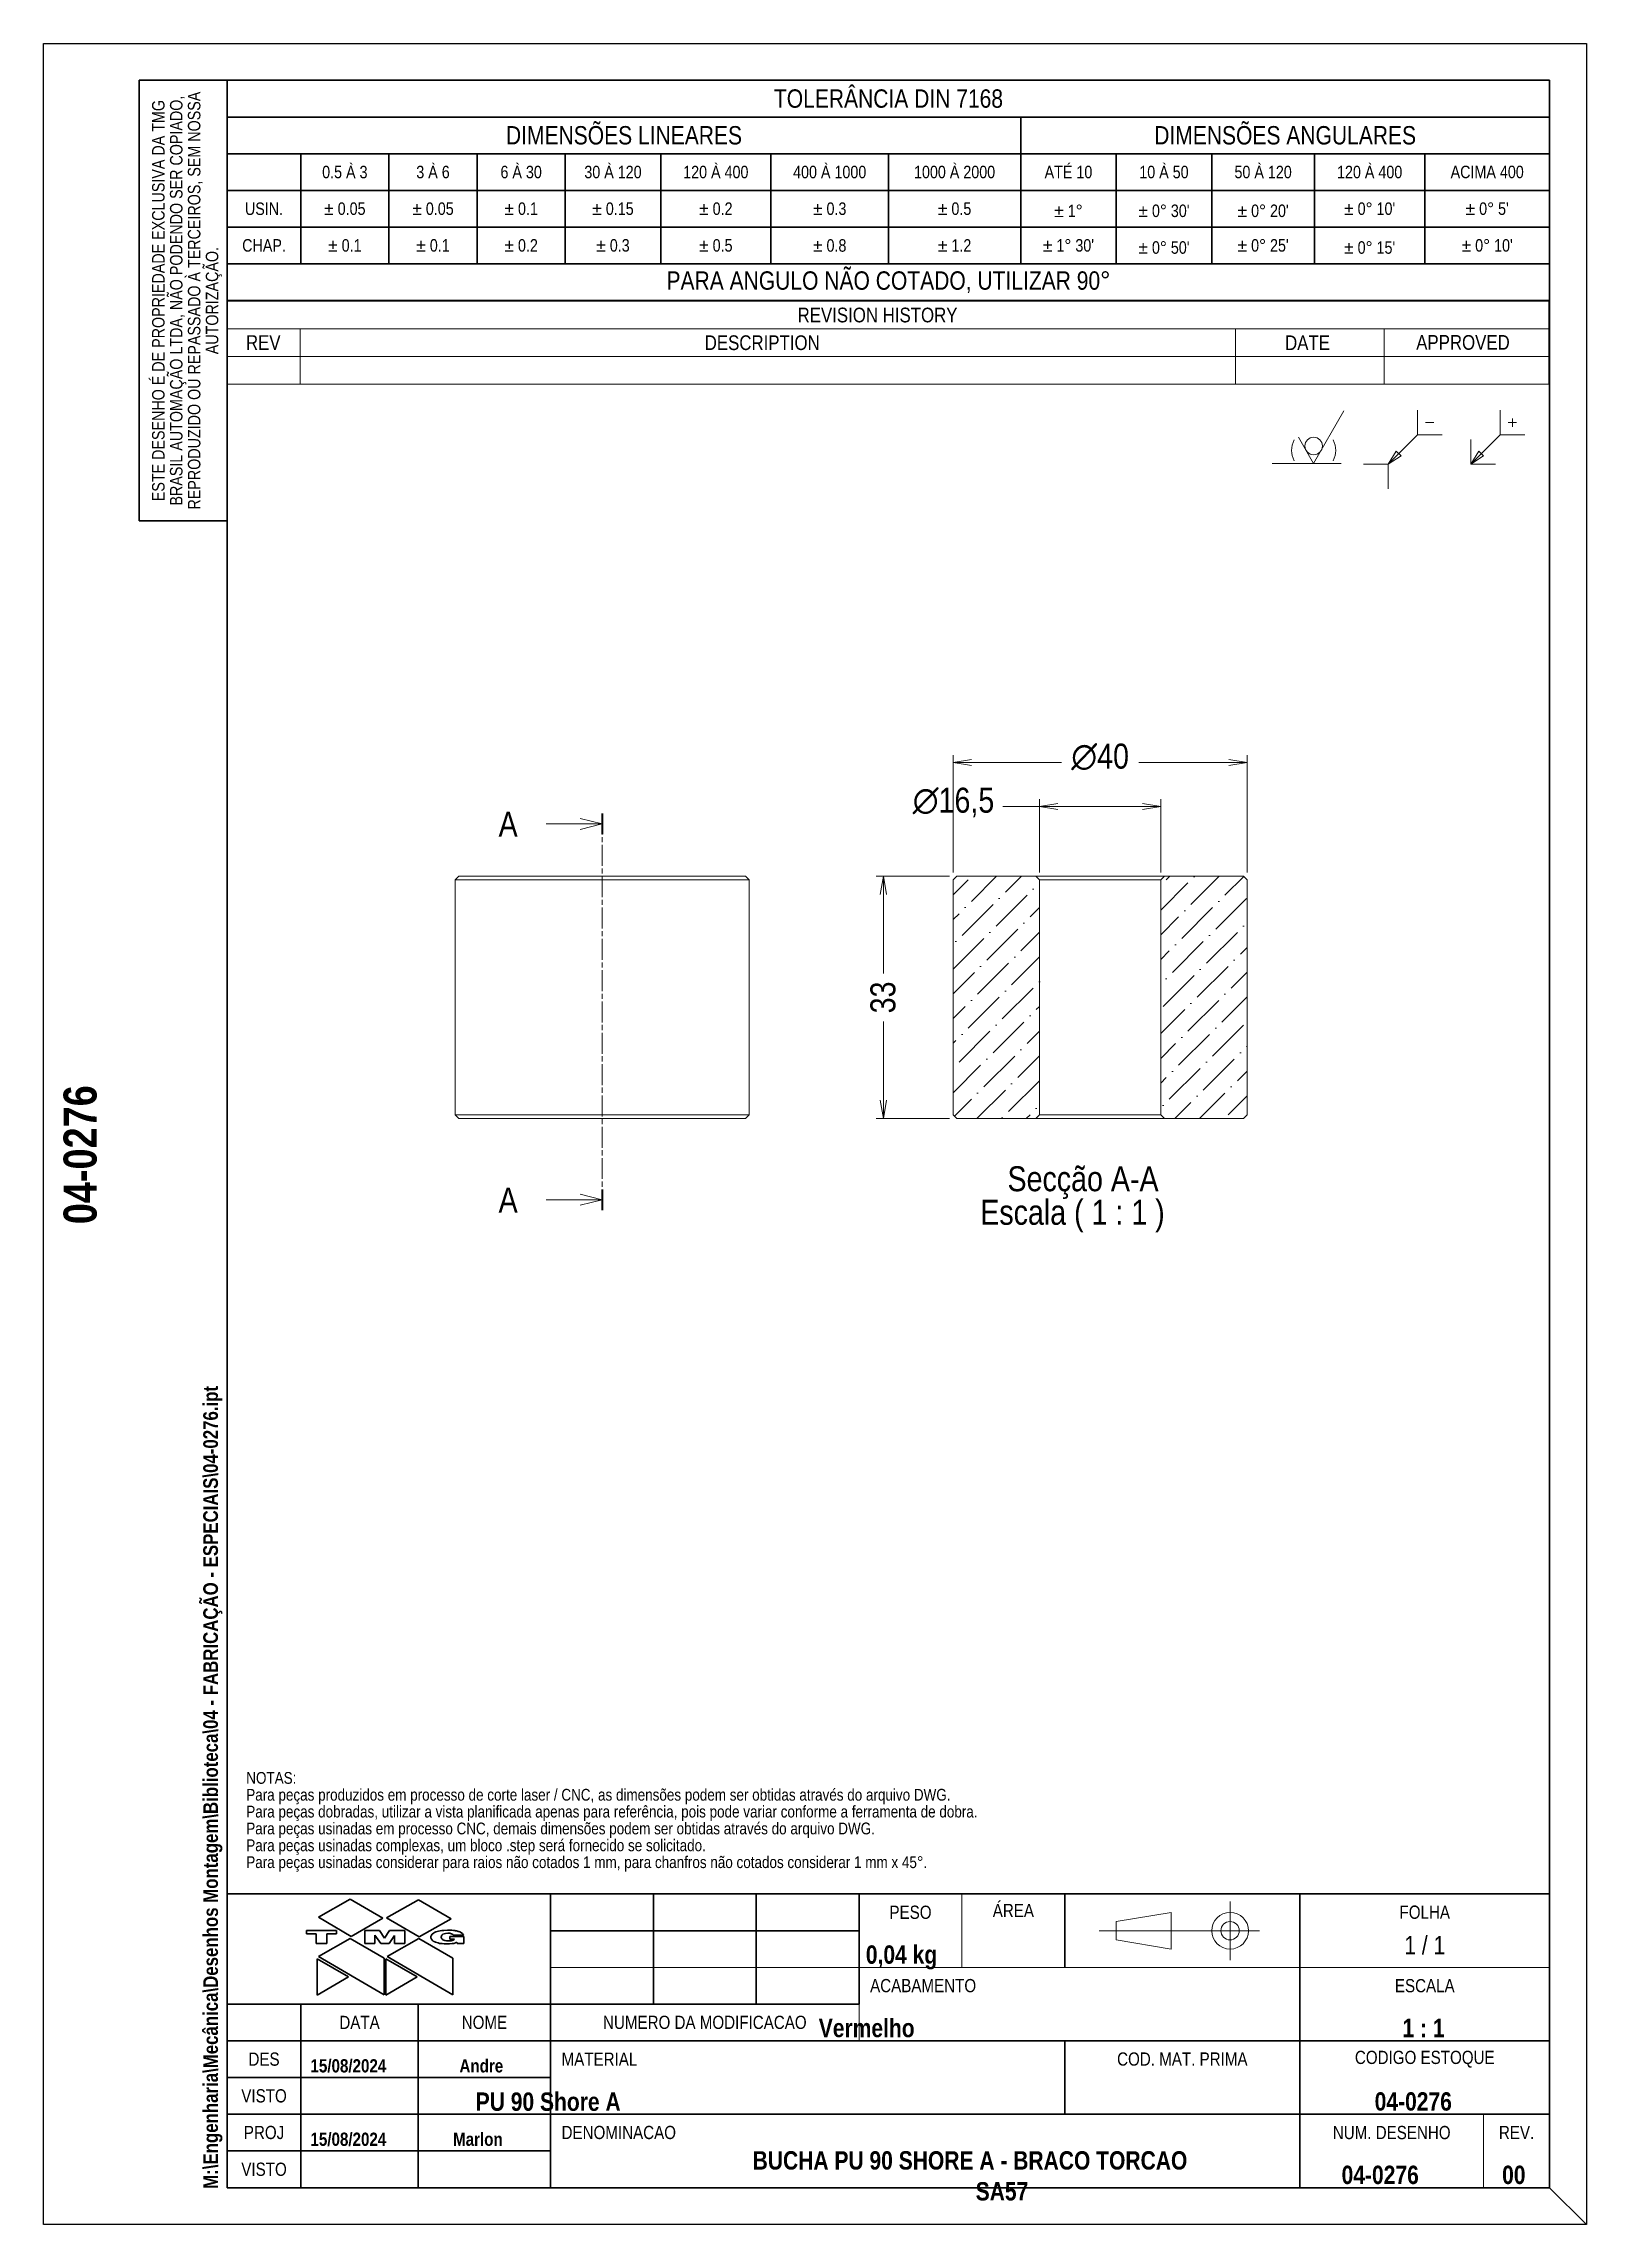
# Model space of a CAD drawing. Header units: millimetres. Extents: x 0 to 210, y 0 to 297.
import ezdxf
from ezdxf.enums import TextEntityAlignment as Align

# ---------------------------------------------------------------- set-up
doc = ezdxf.new("R2010")
doc.units = ezdxf.units.MM
doc.linetypes.add('CHAIN', pattern=[0.3543, 0.2362, -0.0295, 0.0591, -0.0295])
doc.layers.get('0').update_dxf_attribs({"lineweight": 25})
for name, color, linetype, lineweight in [('BORDA', 7, 'Continuous', 25), ('CONTORNO', 7, 'Continuous', 9), ('TMG - Bordas', 7, 'Continuous', 25), ('TMG - Secção', 7, 'CHAIN', 18), ('TMG - Simbolos', 7, 'Continuous', 18), ('TMG - Título', 7, 'Continuous', 18), ('TMG - Visível', 7, 'Continuous', 18)]:
    doc.layers.add(name, color=color, linetype=linetype, lineweight=lineweight)
for name, color, linetype, lineweight, true_color in [('TMG - Cota', 1, 'Continuous', 18, 0xff0000), ('TMG - Hachura', 7, 'Continuous', 9, 0xff8000), ('TMG - Laranja', 7, 'Continuous', 9, 0xf49800), ('TMG - Linha de Centro', 5, 'Continuous', 9, 0x0000ff), ('TMG - Marrom', 7, 'Continuous', 9, 0x716f5f), ('TMG - Simbologia Usinagem', 5, 'Continuous', 18, 0x0000ff)]:
    doc.layers.add(name, color=color, linetype=linetype, lineweight=lineweight, true_color=true_color)
doc.styles.add('Estilo de texto113', font='')
doc.styles.add('Estilo de texto114', font='')
doc.styles.add('Estilo de texto118', font='')
doc.styles.add('Estilo de texto120', font='')
doc.styles.add('TMG - Cota', font='technic_.ttf')
doc.styles.add('TMG - Lista de Peças', font='technic_.ttf')
doc.styles.add('TMG - Tolerância', font='technic_.ttf')
doc.styles.get('Estilo de texto113').set_extended_font_data('Technic', bold=True)
doc.styles.get('Estilo de texto114').set_extended_font_data('Technic', bold=True)
doc.styles.get('Estilo de texto118').set_extended_font_data('Technic', bold=True)
doc.styles.get('Estilo de texto120').set_extended_font_data('Technic', bold=True)
doc.dimstyles.new('TMG - Cota', dxfattribs={"dimtxt": 3.4, "dimasz": 2.5, "dimexe": 1, "dimexo": 1, "dimgap": 0.8, "dimtad": 0, "dimtxsty": 'TMG - Cota', "dimblk": 'OPEN', "dimcen": 0.09, "dimdle": 10, "dimclrd": 256, "dimclre": 256, "dimclrt": 256, "dimadec": 0, "dimazin": 0, "dimtfac": 0.470588, "dimtmove": 0, "dimatfit": 3, "dimldrblk": 'Open-1', "dimfxl": 0, "dimtolj": 1, "dimtzin": 0, "dimlwd": -1, "dimlwe": -1, "dimarcsym": 0})
pattern_1 = [(45, (0, 0), (1.262849, 4.630445), [5.953125, -1.190625, 0, -1.190625])]

# ---------------------------------------------------------------- blocks, each defined once
blk = doc.blocks.new('Bordas BORDA A4')
at = {"layer": 'BORDA'}
for p, q in [((0, 297), (210, 297)), ((0, 0), (0, 297)), ((210, 297), (210, 0)), ((210, 0), (0, 0))]:
    blk.add_line(p, q, dxfattribs=at)
at = {"layer": 'BORDA', "lineweight": 30}
for p, q in [((25, 292), (205, 292)), ((25, 5), (25, 292)), ((205, 292), (205, 5)), ((205, 5), (25, 5))]:
    blk.add_line(p, q, dxfattribs=at)
at = {"layer": 'CONTORNO'}
for tag, p, height, style in [('STOCK_NUMBER_001', (7.21, 136.22), 4.5, 'Estilo de texto118'), ('FILENAME_AND_PATH_001', (23.73, 4.84), 2, 'Estilo de texto120')]:
    blk.add_attdef(tag, p, '', height=height, rotation=90, dxfattribs=dict(at, style=style))
blk = doc.blocks.new('Blocos de títulos LEGENDA TMG A4 A3')
at = {"layer": 'TMG - Bordas', "lineweight": 30}
blk.add_line((151.61, 80.53), (195.61, 80.53), dxfattribs=at)
at = {"layer": 'TMG - Laranja', "color": 30, "linetype": 'Continuous', "lineweight": 30, "true_color": 0xf49800}
for p, q in [((164.01, 92.36), (168.34, 94.82)), ((164.01, 92.36), (168.45, 89.76)), ((168.34, 94.82), (172.79, 92.22)), ((168.45, 89.76), (172.79, 92.22)), ((173.29, 92.29), (177.63, 94.75)), ((173.29, 92.29), (177.74, 89.69)), ((177.63, 94.75), (182.08, 92.16)), ((177.74, 89.69), (182.08, 92.16)), ((164.01, 87.01), (168.34, 89.47)), ((168.34, 89.47), (172.95, 86.79)), ((173.36, 87.01), (177.69, 89.47)), ((177.69, 89.47), (182.3, 86.79)), ((164.01, 87.01), (172.95, 81.81)), ((172.95, 86.79), (172.95, 81.81)), ((173.36, 87.01), (182.3, 81.81)), ((182.3, 86.79), (182.3, 81.81))]:
    blk.add_line(p, q, dxfattribs=at)
at = {"layer": 'TMG - Linha de Centro'}
for p, q in [((288.11, 94.53), (288.11, 86.53)), ((292.11, 90.53), (270.27, 90.53))]:
    blk.add_line(p, q, dxfattribs=at)
at = {"layer": 'TMG - Marrom', "color": 251, "linetype": 'Continuous', "lineweight": 30, "true_color": 0x716f5f}
for p, q in [((162.41, 90.58), (162.41, 90.12)), ((166.47, 90.58), (162.41, 90.58)), ((162.41, 90.12), (163.71, 90.12)), ((163.71, 90.12), (163.71, 88.77)), ((165.15, 88.77), (165.15, 90.09)), ((165.15, 90.09), (166.47, 90.09)), ((166.47, 90.09), (166.47, 90.58)), ((170.32, 88.77), (170.32, 90.58)), ((170.32, 90.58), (172.34, 90.58)), ((171.67, 88.77), (171.67, 89.91)), ((171.67, 89.91), (172.52, 88.77)), ((172.34, 90.58), (173.02, 89.53)), ((173.02, 89.53), (173.7, 90.58)), ((173.62, 88.77), (174.39, 89.87)), ((173.7, 90.58), (175.76, 90.58)), ((174.39, 89.87), (174.39, 88.77)), ((175.76, 88.77), (175.76, 90.58)), ((179.32, 89.76), (179.3, 89.67)), ((179.3, 89.67), (179.32, 89.54)), ((179.39, 89.91), (179.32, 89.76)), ((179.32, 89.54), (179.39, 89.36)), ((179.5, 90.07), (179.39, 89.91)), ((179.39, 89.36), (179.48, 89.25)), ((179.48, 89.25), (179.65, 89.12)), ((179.68, 90.21), (179.5, 90.07)), ((179.65, 89.12), (179.85, 89.01)), ((179.83, 90.29), (179.68, 90.21)), ((180.01, 90.38), (179.83, 90.29)), ((180.34, 90.49), (180.01, 90.38)), ((180.83, 90.57), (180.34, 90.49)), ((180.73, 89.72), (180.75, 89.8)), ((180.73, 89.61), (180.73, 89.72)), ((180.75, 89.52), (180.73, 89.61)), ((180.75, 89.8), (180.8, 89.91)), ((180.82, 89.43), (180.75, 89.52)), ((180.8, 89.91), (180.86, 89.98)), ((180.89, 89.36), (180.82, 89.43)), ((181.1, 90.58), (180.83, 90.57)), ((180.86, 89.98), (180.97, 90.07)), ((180.97, 89.3), (180.89, 89.36)), ((180.97, 90.07), (181.11, 90.11)), ((181.08, 89.25), (180.97, 89.3)), ((181.24, 89.21), (181.08, 89.25)), ((181.59, 90.61), (181.1, 90.58)), ((181.11, 90.11), (181.33, 90.16)), ((181.46, 89.17), (181.24, 89.21)), ((181.33, 90.16), (181.63, 90.18)), ((181.68, 89.14), (181.46, 89.17)), ((181.99, 90.62), (181.59, 90.61)), ((181.63, 90.18), (181.9, 90.18)), ((181.81, 89.14), (181.68, 89.14)), ((181.94, 89.14), (181.81, 89.14)), ((181.9, 90.18), (182.01, 90.16)), ((181.92, 89.74), (181.92, 89.36)), ((183.81, 89.74), (181.92, 89.74)), ((181.92, 89.36), (182.54, 89.36)), ((182.1, 89.17), (181.94, 89.14)), ((182.18, 90.6), (181.99, 90.62)), ((182.01, 90.16), (182.12, 90.11)), ((182.23, 89.19), (182.1, 89.17)), ((182.12, 90.11), (182.21, 90.08)), ((182.38, 90.57), (182.18, 90.6)), ((182.21, 90.08), (182.32, 90)), ((182.36, 89.23), (182.23, 89.19)), ((182.32, 90), (182.38, 89.91)), ((182.45, 89.28), (182.36, 89.23)), ((182.58, 90.55), (182.38, 90.57)), ((182.38, 89.91), (183.75, 89.91)), ((182.54, 89.36), (182.45, 89.28)), ((182.69, 90.53), (182.58, 90.55)), ((182.82, 90.51), (182.69, 90.53)), ((182.95, 90.46), (182.82, 90.51)), ((183.04, 90.44), (182.95, 90.46)), ((183.13, 90.42), (183.04, 90.44)), ((183.24, 90.38), (183.13, 90.42)), ((183.33, 90.33), (183.24, 90.38)), ((183.42, 90.29), (183.33, 90.33)), ((183.48, 90.25), (183.42, 90.29)), ((183.55, 90.2), (183.48, 90.25)), ((183.64, 90.13), (183.55, 90.2)), ((183.68, 90.07), (183.64, 90.13)), ((183.72, 90), (183.68, 90.07)), ((183.75, 89.96), (183.72, 90)), ((183.75, 89.91), (183.75, 89.96)), ((183.81, 88.77), (183.81, 89.74)), ((163.71, 88.77), (165.15, 88.77)), ((163.83, 86.68), (163.83, 81.73)), ((168.12, 84.26), (163.83, 86.68)), ((170.32, 88.77), (171.67, 88.77)), ((172.52, 88.77), (173.62, 88.77)), ((173.18, 86.68), (173.18, 81.73)), ((177.47, 84.26), (173.18, 86.68)), ((174.39, 88.77), (175.76, 88.77)), ((179.85, 89.01), (179.96, 88.97)), ((179.96, 88.97), (180.12, 88.92)), ((180.12, 88.92), (180.31, 88.86)), ((180.31, 88.86), (180.49, 88.81)), ((180.49, 88.81), (180.69, 88.79)), ((180.69, 88.79), (180.84, 88.77)), ((180.84, 88.77), (181.11, 88.75)), ((181.11, 88.75), (181.33, 88.73)), ((181.33, 88.73), (181.41, 88.73)), ((181.41, 88.73), (181.63, 88.73)), ((181.63, 88.73), (181.85, 88.73)), ((181.85, 88.73), (182.21, 88.77)), ((182.21, 88.77), (182.43, 88.79)), ((182.43, 88.79), (182.69, 88.88)), ((182.69, 88.88), (182.87, 88.95)), ((182.87, 88.95), (182.89, 88.77)), ((182.89, 88.77), (183.81, 88.77)), ((163.83, 81.73), (168.12, 84.26)), ((173.18, 81.73), (177.47, 84.26))]:
    blk.add_line(p, q, dxfattribs=at)
at = {"layer": 'TMG - Simbolos', "lineweight": 30}
for p, q in [((151.61, 95.53), (331.61, 95.53)), ((151.61, 55.53), (151.61, 95.53)), ((195.61, 95.53), (195.61, 55.53)), ((209.61, 95.53), (209.61, 80.53)), ((223.61, 95.53), (223.61, 80.53)), ((237.61, 95.53), (237.61, 80.53)), ((265.61, 95.53), (265.61, 85.53)), ((297.61, 95.53), (297.61, 55.53)), ((331.61, 95.53), (331.61, 55.53)), ((195.61, 90.53), (237.61, 90.53)), ((161.61, 80.53), (161.61, 55.53)), ((177.61, 80.53), (177.61, 55.53)), ((195.61, 80.53), (237.61, 80.53)), ((151.61, 75.53), (195.61, 75.53)), ((195.61, 75.53), (331.61, 75.53)), ((265.61, 75.53), (265.61, 65.53)), ((151.61, 70.53), (195.61, 70.53)), ((151.61, 65.53), (195.61, 65.53)), ((195.61, 65.53), (331.61, 65.53)), ((151.61, 60.53), (195.61, 60.53)), ((331.61, 55.53), (151.61, 55.53))]:
    blk.add_line(p, q, dxfattribs=at)
at = {"layer": 'TMG - Simbolos'}
for p, q in [((251.61, 95.53), (251.61, 85.53)), ((272.61, 91.78), (280.11, 93.03)), ((280.11, 93.03), (280.11, 88.03)), ((272.61, 89.28), (272.61, 91.78)), ((280.11, 88.03), (272.61, 89.28)), ((195.61, 85.53), (237.61, 85.53)), ((251.61, 85.53), (237.61, 85.53)), ((251.61, 85.53), (265.61, 85.53)), ((265.61, 85.53), (331.61, 85.53)), ((237.61, 80.53), (237.61, 75.53)), ((322.61, 65.53), (322.61, 55.53))]:
    blk.add_line(p, q, dxfattribs=at)
at = {"layer": 'TMG - Simbolos', "color": 7}
blk.add_line((331.61, 55.53), (336.61, 50.53), dxfattribs=at)
at = {"layer": 'TMG - Simbolos'}
for radius in [2.5, 1.25]:
    blk.add_circle((288.11, 90.53), radius, dxfattribs=at)
at = {"layer": 'TMG - Simbolos', "char_height": 1.8, "style": 'TMG - Tolerância'}
for s, insert, attachment_point in [('\\fTechnic|b0|i0;{\\H1.8000;PESO}', (244.61, 93.03), 5), ('\\fTechnic|b0|i0;{\\H1.8000;ÁREA}', (258.61, 93.28), 5), ('\\fTechnic|b0|i0;{\\H1.8000;FOLHA}', (314.61, 93.04), 5), ('\\fTechnic|b0|i0;{\\H1.8000;ACABAMENTO}', (239.11, 83.04), 4), ('\\fTechnic|b0|i0;{\\H1.8000;ESCALA}', (314.61, 83.03), 5), ('\\fTechnic|b0|i0;{\\H1.8000;DATA}', (169.61, 78.04), 5), ('\\fTechnic|b0|i0;{\\H1.8000;NOME}', (186.61, 78.04), 5), ('\\fTechnic|b0|i0;{\\H1.8000;NUMERO DA MODIFICACAO}', (216.61, 78.04), 5), ('\\fTechnic|b0|i0;{\\H1.8000;COD. MAT. PRIMA}', (281.61, 73.04), 5), ('\\fTechnic|b0|i0;{\\H1.8000;CODIGO ESTOQUE}', (314.61, 73.03), 5), ('\\fTechnic|b0|i0;{\\H1.8000;VISTO}', (156.61, 68.03), 5), ('\\fTechnic|b0|i0;{\\H1.8000;DENOMINACAO}', (197.11, 63.04), 4), ('\\fTechnic|b0|i0;{\\H1.8000;NUM. DESENHO}', (310.11, 63.03), 5), ('\\fTechnic|b0|i0;{\\H1.8000;REV.}', (327.11, 63.05), 5)]:
    blk.add_mtext(s, dxfattribs=dict(at, insert=insert, attachment_point=attachment_point))
at = {"layer": 'TMG - Simbolos', "style": 'TMG - Tolerância'}
for s, insert, char_height, width, attachment_point in [('\\fTechnic|b0|i0;{\\H2.5000;1 / 1}', (314.61, 88.55), 2.5, 40.009, 5), ('\\fTechnic|b0|i0;{\\H1.8000;DES}', (156.61, 73.03), 1.8, 6.6594, 5), ('\\fTechnic|b0|i0;{\\H1.8000;MATERIAL}', (197.11, 73.04), 1.8, 12.5739, 4), ('\\fTechnic|b0|i0;{\\H1.8000;PROJ}', (156.61, 63.04), 1.8, 6.6594, 5), ('\\fTechnic|b0|i0;{\\H1.8000;VISTO}', (156.61, 58.03), 1.8, 7.058, 5)]:
    blk.add_mtext(s, dxfattribs=dict(at, insert=insert, char_height=char_height, width=width, attachment_point=attachment_point))
at = {"layer": 'TMG - Simbolos'}
for tag, height, style, p in [('RLM_3', 1.8, 'Estilo de texto114', (202.61, 93.03)), ('RLM_6', 1.8, 'Estilo de texto114', (216.61, 93.03)), ('RLM_9', 1.8, 'Estilo de texto114', (230.61, 93.03)), ('ÁREA', 2.5, 'Estilo de texto113', (258.61, 88.53)), ('RLM_2', 1.8, 'Estilo de texto114', (202.61, 88.03)), ('RLM_5', 1.8, 'Estilo de texto114', (216.61, 88.03)), ('RLM_8', 1.8, 'Estilo de texto114', (230.61, 88.03)), ('RLM_1', 1.8, 'Estilo de texto114', (202.61, 83.03)), ('RLM_4', 1.8, 'Estilo de texto114', (216.61, 83.03)), ('RLM_7', 1.8, 'Estilo de texto114', (230.61, 83.03)), ('ACABAMENTO', 2.5, 'Estilo de texto113', (239.61, 78.53)), ('MATERIAL', 2.5, 'Estilo de texto113', (197.61, 68.53))]:
    blk.add_attdef(tag, text='', height=height, dxfattribs=dict(at, style=style)).set_placement(p, align=Align.TOP_CENTER)
for tag, p, height, style in [('MASS\\P2;_001', (238.53, 86.03), 2.5, 'Estilo de texto113'), ('APPEARANCE_001', (232.12, 76.03), 2.5, 'Estilo de texto113'), ('Initial_View_Scale_001', (311.58, 76.03), 2.5, 'Estilo de texto113'), ('CHECKED_DATE_001', (162.93, 71.23), 1.8, 'Estilo de texto114'), ('DESIGNER_001', (183.21, 71.23), 1.8, 'Estilo de texto114'), ('MATERIAL_001', (185.42, 66), 2.5, 'Estilo de texto113'), ('STOCK_NUMBER_001', (307.79, 66.03), 2.5, 'Estilo de texto113'), ('ENG_APPROVAL_DATE_001', (162.93, 61.23), 1.8, 'Estilo de texto114'), ('PROJECT_001', (182.34, 61.23), 1.8, 'Estilo de texto114'), ('DESCRIPTION_001', (223.12, 58), 2.5, 'Estilo de texto113'), ('PART_NUMBER_001', (303.29, 56.03), 2.5, 'Estilo de texto113'), ('REVISION_NUMBER_001', (325.14, 56.03), 2.5, 'Estilo de texto113'), ('DESCRIPTION_002', (253.48, 53.79), 2.5, 'Estilo de texto113')]:
    blk.add_attdef(tag, p, '', height=height, dxfattribs=dict(at, style=style))
blk = doc.blocks.new('TMG.Propriedade')
at = {"layer": 'TMG - Simbolos', "lineweight": 30}
for p, q in [((-12, 0), (-12, -60)), ((0, 0), (-12, 0)), ((-12, -60), (0, -60))]:
    blk.add_line(p, q, dxfattribs=at)
at = {"layer": 'TMG - Simbolos'}
blk.add_line((0, 0), (0, -60), dxfattribs=at)
at = {"layer": 'TMG - Simbolos', "insert": (-5.47, -30), "char_height": 1.7, "width": 58.8074, "attachment_point": 5, "rotation": 90, "line_spacing_factor": 0.860529, "style": 'TMG - Tolerância'}
blk.add_mtext('\\fTechnic|b0|i0;{\\H1.7000;ESTE DESENHO É DE PROPRIEDADE EXCLUSIVA DA TMG BRASIL AUTOMAÇÃO LTDA}\\fTechnic|b0|i0;{\\H1.7000;, NÃO PODENDO SER COPIADO, REPRODUZIDO OU REPASSADO À TERCEIROS, SEM NOSSA AUTORIZAÇÃO.}\\fTechnic|b0|i0;{\\H1.6000;\\P}', dxfattribs=at)
blk = doc.blocks.new('Tolerâncias DIN 7168')
at = {"layer": 'TMG - Simbolos', "lineweight": 30}
for p, q in [((-180, -30), (-180, 0)), ((-180, -5), (0, -5)), ((-72, -5), (-72, -25)), ((-180, -10), (0, -10)), ((-170, -10), (-170, -25)), ((-158, -10), (-158, -25)), ((-146, -10), (-146, -25)), ((-134, -10), (-134, -25)), ((-121, -10), (-121, -25)), ((-106, -10), (-106, -25)), ((-90, -10), (-90, -25)), ((-59, -10), (-59, -25)), ((-46, -10), (-46, -25)), ((-32, -10), (-32, -25)), ((-17, -10), (-17, -25)), ((-180, -15), (0, -15)), ((-180, -20), (0, -20)), ((-180, -25), (0, -25)), ((-180, -30), (0, -30)), ((0, -30), (-180, -30))]:
    blk.add_line(p, q, dxfattribs=at)
at = {"layer": 'TMG - Simbolos'}
for p, q in [((-180, 0), (0, 0)), ((0, 0), (0, -30))]:
    blk.add_line(p, q, dxfattribs=at)
at = {"layer": 'TMG - Simbolos', "attachment_point": 5, "style": 'TMG - Tolerância'}
for s, insert, char_height in [('\\fTechnic|b0|i0;{\\H2.5000;TOLERÂNCIA DIN 7168}', (-90, -2.5), 2.5), ('\\fTechnic|b0|i0;{\\H2.5000;DIMENSÕES LINEARES}', (-126, -7.5), 2.5), ('\\fTechnic|b0|i0;{\\H2.5000;DIMENSÕES ANGULARES}', (-36, -7.5), 2.5), ('\\fTechnic|b0|i0;{\\H1.7000;0.5 À 3}', (-164, -12.5), 1.7), ('\\fTechnic|b0|i0;{\\H1.7000;3 À 6}', (-152, -12.5), 1.7), ('\\fTechnic|b0|i0;{\\H1.7000;6 À 30}', (-140, -12.5), 1.7), ('\\fTechnic|b0|i0;{\\H1.7000;30 À 120}', (-127.5, -12.5), 1.7), ('\\fTechnic|b0|i0;{\\H1.7000;120 À 400}', (-113.5, -12.5), 1.7), ('\\fTechnic|b0|i0;{\\H1.7000;400 À 1000}', (-98, -12.5), 1.7), ('\\fTechnic|b0|i0;{\\H1.7000;1000 À 2000}', (-81, -12.5), 1.7), ('\\fTechnic|b0|i0;{\\H1.7000;ATÉ 10}', (-65.5, -12.5), 1.7), ('\\fTechnic|b0|i0;{\\H1.7000;10 À 50}', (-52.5, -12.5), 1.7), ('\\fTechnic|b0|i0;{\\H1.7000;50 À 120}', (-39, -12.5), 1.7), ('\\fTechnic|b0|i0;{\\H1.7000;120 À 400}', (-24.5, -12.5), 1.7), ('\\fTechnic|b0|i0;{\\H1.7000;ACIMA 400}', (-8.5, -12.49), 1.7), ('\\fTechnic|b0|i0;{\\H1.7000;USIN.}', (-175, -17.5), 1.7), ('\\fTechnic|b0|i0;{\\H1.7000;± 0.05}', (-164, -17.49), 1.7), ('\\fTechnic|b0|i0;{\\H1.7000;± 0.05}', (-152, -17.49), 1.7), ('\\fTechnic|b0|i0;{\\H1.7000;± 0.1}', (-140, -17.49), 1.7), ('\\fTechnic|b0|i0;{\\H1.7000;± 0.15}', (-127.5, -17.49), 1.7), ('\\fTechnic|b0|i0;{\\H1.7000;± 0.2}', (-113.5, -17.49), 1.7), ('\\fTechnic|b0|i0;{\\H1.7000;± 0.3}', (-98, -17.49), 1.7), ('\\fTechnic|b0|i0;{\\H1.7000;± 0.5}', (-81, -17.49), 1.7), ("\\fTechnic|b0|i0;{\\H1.7000;± 0° 10'}", (-24.5, -17.49), 1.7), ("\\fTechnic|b0|i0;{\\H1.7000;± 0° 5'}", (-8.5, -17.49), 1.7), ('\\fTechnic|b0|i0;{\\H1.7000;CHAP.}', (-175, -22.49), 1.7), ('\\fTechnic|b0|i0;{\\H1.7000;± 0.1}', (-164, -22.49), 1.7), ('\\fTechnic|b0|i0;{\\H1.7000;± 0.1}', (-152, -22.49), 1.7), ('\\fTechnic|b0|i0;{\\H1.7000;± 0.2}', (-140, -22.49), 1.7), ('\\fTechnic|b0|i0;{\\H1.7000;± 0.3}', (-127.5, -22.49), 1.7), ('\\fTechnic|b0|i0;{\\H1.7000;± 0.5}', (-113.5, -22.49), 1.7), ('\\fTechnic|b0|i0;{\\H1.7000;± 0.8}', (-98, -22.5), 1.7), ('\\fTechnic|b0|i0;{\\H1.7000;± 1.2}', (-81, -22.49), 1.7), ("\\fTechnic|b0|i0;{\\H1.7000;± 1° 30'}", (-65.5, -22.49), 1.7), ("\\fTechnic|b0|i0;{\\H1.7000;± 0° 25'}", (-39, -22.49), 1.7), ("\\fTechnic|b0|i0;{\\H1.7000;± 0° 10'}", (-8.5, -22.49), 1.7), ('\\fTechnic|b0|i0;{\\H2.5000;PARA ANGULO NÃO COTADO, UTILIZAR 90°}', (-90, -27.5), 2.5)]:
    blk.add_mtext(s, dxfattribs=dict(at, insert=insert, char_height=char_height))
at = {"layer": 'TMG - Simbolos', "char_height": 1.7, "attachment_point": 5, "line_spacing_factor": 3.529412, "style": 'TMG - Tolerância'}
for s, insert in [('\\fTechnic|b0|i0;{\\H1.7000;± 1°}\\fTechnic|b0|i0;{\\H1.6000;\\P}', (-65.5, -17.78)), ("\\fTechnic|b0|i0;{\\H1.7000;± 0° 30'}\\fTechnic|b0|i0;{\\H1.6000;\\P}", (-52.5, -17.78)), ("\\fTechnic|b0|i0;{\\H1.7000;± 0° 20'}\\fTechnic|b0|i0;{\\H1.6000;\\P}", (-39, -17.78)), ("\\fTechnic|b0|i0;{\\H1.7000;± 0° 50'}\\fTechnic|b0|i0;{\\H1.6000;\\P}", (-52.5, -22.78)), ("\\fTechnic|b0|i0;{\\H1.7000;± 0° 15'}\\fTechnic|b0|i0;{\\H1.6000;\\P}", (-24.5, -22.78))]:
    blk.add_mtext(s, dxfattribs=dict(at, insert=insert))
blk = doc.blocks.new('TMG.Rebarba')
at = {"layer": 'TMG - Simbolos'}
for p, q in [((-4.85, 2.65), (-4.85, 7.15)), ((-3.35, 4.9), (-1.85, 4.9)), ((10.15, 2.65), (10.15, 7.15)), ((11.65, 4.9), (13.15, 4.9)), ((12.4, 5.65), (12.4, 4.15)), ((-10.15, -2.65), (-4.85, 2.65)), ((-4.85, 2.65), (-0.35, 2.65)), ((4.85, -2.65), (10.15, 2.65)), ((4.85, 1.85), (4.85, -2.65)), ((10.15, 2.65), (14.65, 2.65)), ((-10.15, -2.65), (-14.65, -2.65)), ((-10.15, -2.65), (-8.67, -0.32)), ((-7.82, -1.17), (-10.15, -2.65)), ((-10.15, -2.65), (-10.15, -7.15)), ((-8.67, -0.32), (-7.82, -1.17)), ((4.85, -2.65), (6.33, -0.32)), ((7.18, -1.17), (4.85, -2.65)), ((4.85, -2.65), (9.35, -2.65)), ((6.33, -0.32), (7.18, -1.17))]:
    blk.add_line(p, q, dxfattribs=at)
blk = doc.blocks.new('(U.P.)')
at = {"layer": 'TMG - Simbologia Usinagem', "lineweight": 18}
for p, q in [((13, 9.53), (7.5, 0)), ((7.5, 0), (4.75, 4.76))]:
    blk.add_line(p, q, dxfattribs=at)
at = {"layer": 'TMG - Simbologia Usinagem'}
blk.add_circle((7.5, 3.18), 1.59, dxfattribs=at)
at = {"layer": 'TMG - Título'}
for q in [(0, 0), (12.5, 0)]:
    blk.add_line((7.5, 0), q, dxfattribs=at)
for start, end in [(151.9454, 208.0546), (331.9454, 28.0546)]:
    blk.add_arc((7.5, 2.38), 4, start, end, dxfattribs=at)
blk = doc.blocks.new('REVISION HISTORY')
at = {"layer": 'TMG - Simbolos'}
for p, q in [((25, 261.94), (204.88, 261.94)), ((25, 261.94), (25, 258.17)), ((204.88, 261.94), (204.88, 258.17)), ((25, 258.17), (204.88, 258.17)), ((25, 258.17), (25, 254.4)), ((34.93, 258.17), (34.93, 254.4)), ((162.26, 258.17), (162.26, 254.4)), ((182.46, 258.17), (182.46, 254.4)), ((204.88, 258.17), (204.88, 254.4)), ((25, 254.4), (204.88, 254.4)), ((25, 254.4), (25, 250.62)), ((34.93, 254.4), (34.93, 250.62)), ((162.26, 254.4), (162.26, 250.62)), ((182.46, 254.4), (182.46, 250.62)), ((204.88, 254.4), (204.88, 250.62)), ((25, 250.62), (204.88, 250.62))]:
    blk.add_line(p, q, dxfattribs=at)
at = {"layer": 'TMG - Simbolos', "char_height": 2, "attachment_point": 7, "style": 'TMG - Lista de Peças'}
for s, insert in [('REVISION HISTORY', (102.63, 259.01)), ('REV', (27.54, 255.29)), ('DESCRIPTION', (89.99, 255.24)), ('DATE', (168.99, 255.26)), ('APPROVED', (186.84, 255.28))]:
    blk.add_mtext(s, dxfattribs=dict(at, insert=insert))
blk = doc.blocks.new('SeçãoTrans2D0')
at = {"layer": 'TMG - Secção', "linetype": 'Continuous'}
for p, q in [((68.39, 190.73), (73.02, 190.73)), ((76.02, 190.73), (73.02, 191.48)), ((73.02, 190.73), (76.02, 190.73)), ((73.02, 189.98), (76.02, 190.73)), ((76.02, 139.54), (73.02, 140.29)), ((68.39, 139.54), (73.02, 139.54)), ((73.02, 139.54), (76.02, 139.54)), ((73.02, 138.79), (76.02, 139.54))]:
    blk.add_line(p, q, dxfattribs=at)
at = {"layer": 'TMG - Secção', "linetype": 'CHAIN', "ltscale": 12.04028}
blk.add_line((76.02, 192.14), (76.02, 138.13), dxfattribs=at)
at = {"layer": 'TMG - Secção', "linetype": 'Continuous', "lineweight": 35}
for p, q in [((76.02, 192.14), (76.02, 189.32)), ((76.02, 140.95), (76.02, 138.13))]:
    blk.add_line(p, q, dxfattribs=at)
at = {"layer": 'TMG - Secção', "char_height": 3.4, "attachment_point": 7, "style": 'TMG - Cota'}
for insert in [(61.93, 188.99), (61.93, 137.8)]:
    blk.add_mtext('A', dxfattribs=dict(at, insert=insert))
blk = doc.blocks.new('_Open')
at = {"color": 0, "linetype": 'ByBlock', "lineweight": -2}
for p, q in [((-1, 0.17), (0, 0)), ((-1, -0.17), (0, 0)), ((0, 0), (-1, 0))]:
    blk.add_line(p, q, dxfattribs=at)
blk = doc.blocks.new('*D30')
at = {"layer": 'Defpoints', "color": 0, "transparency": 16777216}
for p in [(152.06, 193.1), (135.56, 183.1), (152.06, 183.1)]:
    blk.add_point(p, dxfattribs=at)
at = {"layer": 'TMG - Cota', "transparency": 16777216}
for p, q in [((135.56, 193.1), (130.58, 193.1)), ((135.56, 184.1), (135.56, 194.1)), ((149.56, 193.1), (138.06, 193.1)), ((152.06, 184.1), (152.06, 194.1))]:
    blk.add_line(p, q, dxfattribs=at)
at = {"layer": 'TMG - Cota', "transparency": 16777216, "xscale": 2.5, "yscale": 2.5, "zscale": 2.5, "rotation": 180}
blk.add_blockref('_Open', (135.56, 193.1), dxfattribs=at)
at = {"layer": 'TMG - Cota', "transparency": 16777216, "xscale": 2.5, "yscale": 2.5, "zscale": 2.5}
blk.add_blockref('_Open', (152.06, 193.1), dxfattribs=at)
at = {"layer": 'TMG - Cota', "transparency": 16777216, "insert": (123.85, 195.66), "char_height": 3.4, "attachment_point": 2, "style": 'TMG - Cota'}
blk.add_mtext('\\A1;{\\fAIGDT|b0|i0;\\ln}\\fTechnic|b0|i0;{\\H3.4000;16,5}', dxfattribs=at)
blk = doc.blocks.new('Open-1')
at = {"color": 0}
for p, q in [((0, 0), (-1, 0.25)), ((-1, 0), (0, 0)), ((-1, -0.25), (0, 0))]:
    blk.add_line(p, q, dxfattribs=at)
blk = doc.blocks.new('*D31')
at = {"layer": 'Defpoints', "color": 0, "transparency": 16777216}
for p in [(163.81, 199.1), (123.81, 183.1), (163.81, 183.1)]:
    blk.add_point(p, dxfattribs=at)
at = {"layer": 'TMG - Cota', "transparency": 16777216}
for p, q in [((123.81, 184.1), (123.81, 200.1)), ((126.31, 199.1), (138.54, 199.1)), ((161.31, 199.1), (149.08, 199.1)), ((163.81, 184.1), (163.81, 200.1))]:
    blk.add_line(p, q, dxfattribs=at)
at = {"layer": 'TMG - Cota', "transparency": 16777216, "xscale": 2.5, "yscale": 2.5, "zscale": 2.5, "rotation": 180}
blk.add_blockref('_Open', (123.81, 199.1), dxfattribs=at)
at = {"layer": 'TMG - Cota', "transparency": 16777216, "xscale": 2.5, "yscale": 2.5, "zscale": 2.5}
blk.add_blockref('_Open', (163.81, 199.1), dxfattribs=at)
at = {"layer": 'TMG - Cota', "transparency": 16777216, "insert": (143.81, 201.66), "char_height": 3.4, "attachment_point": 2, "style": 'TMG - Cota'}
blk.add_mtext('\\A1;{\\fAIGDT|b0|i0;\\ln}\\fTechnic|b0|i0;{\\H3.4000;40}', dxfattribs=at)
blk = doc.blocks.new('*D32')
at = {"layer": 'Defpoints', "color": 0, "transparency": 16777216}
for p in [(124.31, 183.6), (114.31, 150.6), (124.31, 150.6)]:
    blk.add_point(p, dxfattribs=at)
at = {"layer": 'TMG - Cota', "transparency": 16777216}
for p, q in [((123.31, 183.6), (113.31, 183.6)), ((114.31, 181.1), (114.31, 170.38)), ((114.31, 153.1), (114.31, 163.82)), ((123.31, 150.6), (113.31, 150.6))]:
    blk.add_line(p, q, dxfattribs=at)
at = {"layer": 'TMG - Cota', "transparency": 16777216, "xscale": 2.5, "yscale": 2.5, "zscale": 2.5}
for p, rotation in [((114.31, 183.6), 90), ((114.31, 150.6), 270)]:
    blk.add_blockref('_Open', p, dxfattribs=dict(at, rotation=rotation))
at = {"layer": 'TMG - Cota', "transparency": 16777216, "insert": (112.54, 167.1), "char_height": 3.4, "attachment_point": 2, "rotation": 90, "style": 'TMG - Cota'}
blk.add_mtext('\\A1;33', dxfattribs=at)

msp = doc.modelspace()

# ---------------------------------------------------------------- hatches: boundary and pattern name
at = {"layer": 'TMG - Hachura'}
h = msp.add_hatch(dxfattribs=at)
h.set_pattern_fill('ANSI36', color=256, scale=19.05, style=0)
h.set_pattern_definition(pattern_1)
h.paths.add_polyline_path([(135.063, 150.602), (135.563, 151.102), (135.563, 183.102), (135.063, 183.602), (124.313, 183.602), (123.813, 183.102), (123.813, 151.102), (124.313, 150.602)])
h = msp.add_hatch(dxfattribs=at)
h.set_pattern_fill('ANSI36', color=256, scale=19.05, style=0)
h.set_pattern_definition(pattern_1)
h.paths.add_polyline_path([(152.063, 151.102), (152.563, 150.602), (163.313, 150.602), (163.813, 151.102), (163.813, 183.102), (163.313, 183.602), (152.563, 183.602), (152.063, 183.102)])

# ---------------------------------------------------------------- linework, layer by layer
at = {"layer": 'TMG - Visível'}
for p, q in [((56.524, 183.602), (56.024, 183.102)), ((96.024, 183.102), (56.024, 183.102)), ((56.024, 151.102), (56.024, 183.102)), ((56.524, 183.602), (95.524, 183.602)), ((95.524, 183.602), (96.024, 183.102)), ((96.024, 151.102), (96.024, 183.102)), ((124.313, 183.602), (123.813, 183.102)), ((123.813, 183.102), (123.813, 151.102)), ((135.063, 183.602), (124.313, 183.602)), ((135.563, 183.102), (135.063, 183.602)), ((152.563, 183.602), (135.063, 183.602)), ((135.563, 151.102), (135.563, 183.102)), ((135.563, 183.102), (152.063, 183.102)), ((152.563, 183.602), (152.063, 183.102)), ((152.063, 183.102), (152.063, 151.102)), ((163.313, 183.602), (152.563, 183.602)), ((163.813, 183.102), (163.313, 183.602)), ((163.813, 151.102), (163.813, 183.102)), ((56.024, 151.102), (96.024, 151.102)), ((56.524, 150.602), (56.024, 151.102)), ((95.524, 150.602), (56.524, 150.602)), ((95.524, 150.602), (96.024, 151.102)), ((123.813, 151.102), (124.313, 150.602)), ((124.313, 150.602), (135.063, 150.602)), ((135.063, 150.602), (135.563, 151.102)), ((135.063, 150.602), (152.563, 150.602)), ((152.063, 151.102), (135.563, 151.102)), ((152.063, 151.102), (152.563, 150.602)), ((152.563, 150.602), (163.313, 150.602)), ((163.313, 150.602), (163.813, 151.102))]:
    msp.add_line(p, q, dxfattribs=at)

# ---------------------------------------------------------------- block references
for name, p, values in [('Bordas BORDA A4', (0, 0), {'STOCK_NUMBER_001': '04-0276', 'FILENAME_AND_PATH_001': 'M:\\Engenharia\\Mecânica\\Desenhos Montagem\\Biblioteca\\04 - FABRICAÇÃO - ESPECIAIS\\04-0276.ipt'}), ('Blocos de títulos LEGENDA TMG A4 A3', (-126.608, -50.534), {'PART_NUMBER_001': '04-0276', 'STOCK_NUMBER_001': '04-0276', 'Initial_View_Scale_001': '1 : 1', 'MATERIAL_001': 'PU 90 Shore A', 'DESCRIPTION_001': 'BUCHA PU 90 SHORE A - BRACO TORCAO', 'DESIGNER_001': 'Andre', 'PROJECT_001': 'Marlon', 'CHECKED_DATE_001': '15/08/2024', 'ENG_APPROVAL_DATE_001': '15/08/2024', 'REVISION_NUMBER_001': '00', 'MASS\\P2;_001': '0,04 kg', 'APPEARANCE_001': 'Vermelho', 'DESCRIPTION_002': 'SA57'})]:
    msp.add_blockref(name, p).add_auto_attribs(values)
for name, p in [('TMG.Propriedade', (25, 292)), ('Tolerâncias DIN 7168', (205, 292))]:
    msp.add_blockref(name, p)
at = {"xscale": 0.75, "yscale": 0.75, "zscale": 0.75}
for name, p in [('(U.P.)', (167.25, 239.821)), ('TMG.Rebarba', (190.633, 241.717))]:
    msp.add_blockref(name, p, dxfattribs=at)
at = {"layer": 'TMG - Secção'}
msp.add_blockref('SeçãoTrans2D0', (0, 0), dxfattribs=at)
at = {"layer": 'TMG - Simbolos'}
msp.add_blockref('REVISION HISTORY', (0, 0), dxfattribs=at)

# ---------------------------------------------------------------- texts
at = {"layer": 'TMG - Simbolos', "char_height": 3.4, "attachment_point": 7, "style": 'TMG - Cota'}
for s, insert in [('Secção A-A', (131.203, 139.658)), ('Escala ( 1 : 1 )', (127.493, 135.116))]:
    msp.add_mtext(s, dxfattribs=dict(at, insert=insert))
at = {"layer": 'TMG - Simbolos', "insert": (27.583, 48.037), "char_height": 1.6, "width": 134.41698, "attachment_point": 7, "line_spacing_factor": 0.860529, "style": 'TMG - Lista de Peças'}
msp.add_mtext('\\fTechnic|b0|i0;{\\H1.6000;NOTAS: \\P}\\fTechnic|b0|i0;{\\H1.6000;Para peças produzidos em processo de corte laser / CNC, as dimensões podem ser obtidas através do arquivo DWG.\\P}\\fTechnic|b0|i0;{\\H1.6000;Para peças dobradas, utilizar a vista planificada apenas para referência, pois pode variar conforme a ferramenta de dobra.\\P}\\fTechnic|b0|i0;{\\H1.6000;Para peças usinadas em processo CNC, demais dimensões podem ser obtidas através do arquivo DWG.\\P}\\fTechnic|b0|i0;{\\H1.6000;Para peças usinadas complexas, um bloco .step será fornecido se solicitado.\\P}\\fTechnic|b0|i0;{\\H1.6000;Para peças usinadas considerar para raios não cotados 1 mm, para chanfros não cotados considerar 1 mm x 45°.}', dxfattribs=at)

# ---------------------------------------------------------------- dimensions: what is measured, and where the dimension line sits
at = {"layer": 'TMG - Cota'}
dim = msp.add_linear_dim(base=(163.813, 199.102), p1=(123.813, 183.102), p2=(163.813, 183.102), angle=180, text='{\\fAIGDT|b0|i0;\\ln}\\fTechnic|b0|i0;{\\H3.4000;<>}', dimstyle='TMG - Cota', override={"dimgap": 0.8, "dimdec": 2, "dimtol": 0, "dimlim": 0, "dimtp": 0, "dimtm": 0, "dimtdec": 2, "dimtofl": 0, "dimatfit": 1}, dxfattribs=at)
dim.commit()
dim.dimension.update_dxf_attribs({"geometry": '*D31', "text_midpoint": (143.813, 199.102), "dimtype": 160})
dim = msp.add_linear_dim(base=(152.063, 193.102), p1=(135.563, 183.102), p2=(152.063, 183.102), text='{\\fAIGDT|b0|i0;\\ln}\\fTechnic|b0|i0;{\\H3.4000;<>}', dimstyle='TMG - Cota', override={"dimgap": 0.8, "dimdec": 2, "dimtol": 0, "dimlim": 0, "dimtp": 0, "dimtm": 0, "dimtdec": 2, "dimtofl": 0, "dimatfit": 2}, dxfattribs=at)
dim.commit()
dim.dimension.update_dxf_attribs({"geometry": '*D30', "text_midpoint": (123.85, 193.102), "dimtype": 160})
dim = msp.add_linear_dim(base=(114.313, 150.602), p1=(124.313, 183.602), p2=(124.313, 150.602), angle=90, dimstyle='TMG - Cota', override={"dimgap": 0.8, "dimdec": 2, "dimtol": 0, "dimlim": 0, "dimtp": 0, "dimtm": 0, "dimtdec": 2, "dimtofl": 0, "dimatfit": 1}, dxfattribs=at)
dim.commit()
dim.dimension.update_dxf_attribs({"geometry": '*D32', "text_midpoint": (114.313, 167.102), "dimtype": 160})

doc.saveas('drawing.dxf')
